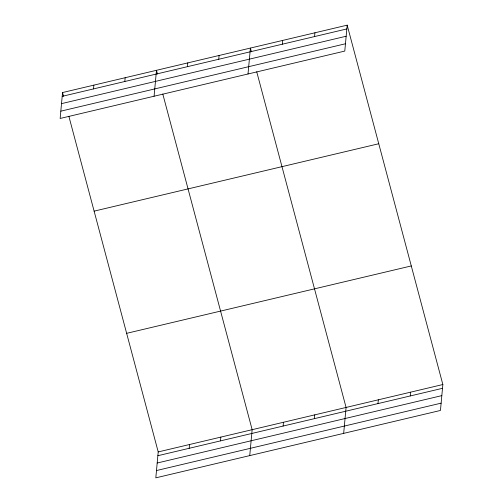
<?xml version="1.0" encoding="UTF-8"?>
<svg xmlns="http://www.w3.org/2000/svg" width="503" height="503" viewBox="0 0 503 503"><rect width="100%" height="100%" fill="white"/><g stroke="black" fill="none" stroke-linecap="round" stroke-linejoin="round"><path stroke-width="0.75" d="M62.548 92.546L60.146 118.469L344.788 51.073L347.189 25.15L62.548 92.546L63.535 96.255M93.508 88.912L93.86 85.133M124.819 81.499L125.172 77.72M154.075 96.224L156.483 70.307L157.464 74.01M187.443 66.673L187.789 62.894M68.861 116.268L158.212 451.927L155.811 477.85L440.452 410.454L442.854 384.531L347.189 25.15M218.748 59.26L219.101 55.481M189.172 448.299L189.524 444.514M248.01 73.985L250.412 48.068L251.399 51.771M220.484 440.886L220.836 437.101M282.321 44.207L282.673 40.429M249.739 455.611L252.148 429.688L162.796 94.023M314.582 36.568L314.928 32.789M283.107 426.054L283.459 422.275M314.419 418.641L314.765 414.862M343.675 433.366L346.077 407.449L256.725 71.784M377.986 403.588L378.338 399.81M410.247 395.949L410.599 392.17M62.196 96.331L346.837 28.929M61.523 103.637L346.165 36.235M60.819 111.163L345.46 43.767M94.118 211.141L378.759 143.745M126.643 333.332L411.284 265.936M158.212 451.927L442.854 384.531M157.867 455.712L442.508 388.316M157.188 463.018L441.829 395.622M156.49 470.544L441.131 403.148"/></g></svg>
